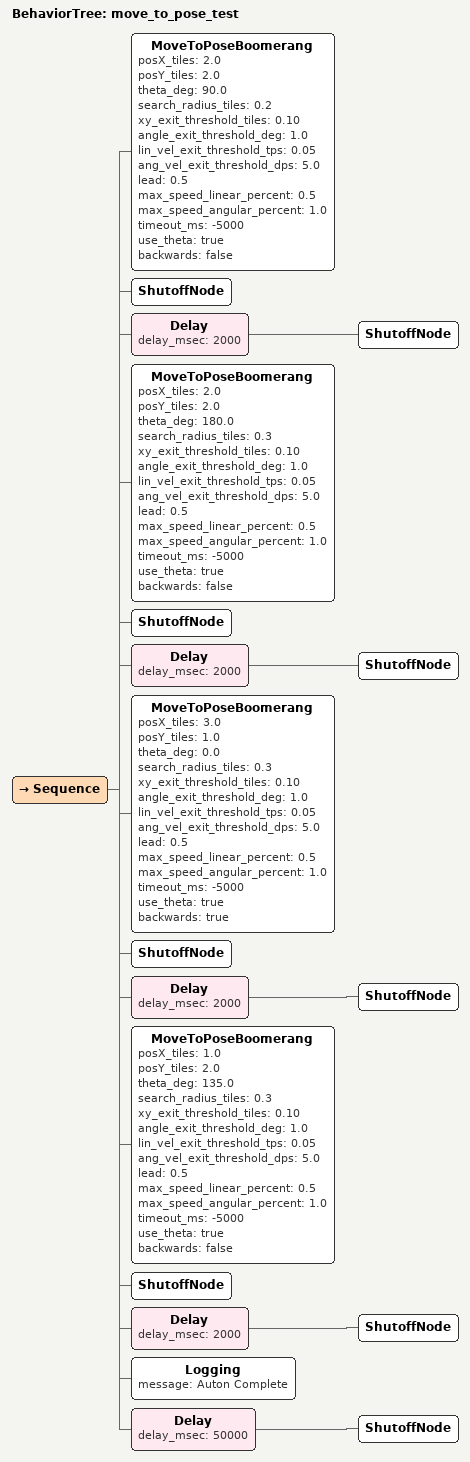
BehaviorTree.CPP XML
<?xml version="1.0" encoding="UTF-8"?>
<root BTCPP_format="4" main_tree_to_execute="move_to_pose_test">
  <BehaviorTree ID="move_to_pose_test">
    <Sequence>
      <MoveToPoseBoomerang
        posX_tiles="2.0"
        posY_tiles="2.0"
        theta_deg="90.0"
        search_radius_tiles="0.2"
        xy_exit_threshold_tiles="0.10"
        angle_exit_threshold_deg="1.0"
        lin_vel_exit_threshold_tps="0.05"
        ang_vel_exit_threshold_dps="5.0"
        lead="0.5"
        max_speed_linear_percent="0.5"
        max_speed_angular_percent="1.0"
        timeout_ms="-5000"
        use_theta="true"
        backwards="false"/>
      <ShutoffNode/>
      <Delay delay_msec="2000">
        <ShutoffNode/>
      </Delay>

      <MoveToPoseBoomerang
        posX_tiles="2.0"
        posY_tiles="2.0"
        theta_deg="180.0"
        search_radius_tiles="0.3"
        xy_exit_threshold_tiles="0.10"
        angle_exit_threshold_deg="1.0"
        lin_vel_exit_threshold_tps="0.05"
        ang_vel_exit_threshold_dps="5.0"
        lead="0.5"
        max_speed_linear_percent="0.5"
        max_speed_angular_percent="1.0"
        timeout_ms="-5000"
        use_theta="true"
        backwards="false"/>
      <ShutoffNode/>
      <Delay delay_msec="2000">
        <ShutoffNode/>
      </Delay>

      <MoveToPoseBoomerang
        posX_tiles="3.0"
        posY_tiles="1.0"
        theta_deg="0.0"
        search_radius_tiles="0.3"
        xy_exit_threshold_tiles="0.10"
        angle_exit_threshold_deg="1.0"
        lin_vel_exit_threshold_tps="0.05"
        ang_vel_exit_threshold_dps="5.0"
        lead="0.5"
        max_speed_linear_percent="0.5"
        max_speed_angular_percent="1.0"
        timeout_ms="-5000"
        use_theta="true"
        backwards="true"/>
      <ShutoffNode/>
      <Delay delay_msec="2000">
        <ShutoffNode/>
      </Delay>

      <MoveToPoseBoomerang
        posX_tiles="1.0"
        posY_tiles="2.0"
        theta_deg="135.0"
        search_radius_tiles="0.3"
        xy_exit_threshold_tiles="0.10"
        angle_exit_threshold_deg="1.0"
        lin_vel_exit_threshold_tps="0.05"
        ang_vel_exit_threshold_dps="5.0"
        lead="0.5"
        max_speed_linear_percent="0.5"
        max_speed_angular_percent="1.0"
        timeout_ms="-5000"
        use_theta="true"
        backwards="false"/>
      <ShutoffNode/>
      <Delay delay_msec="2000">
        <ShutoffNode/>
      </Delay>

      <Logging message="Auton Complete"/>
      <Delay delay_msec="50000">
        <ShutoffNode/>
      </Delay>
    </Sequence>
  </BehaviorTree>

</root>
